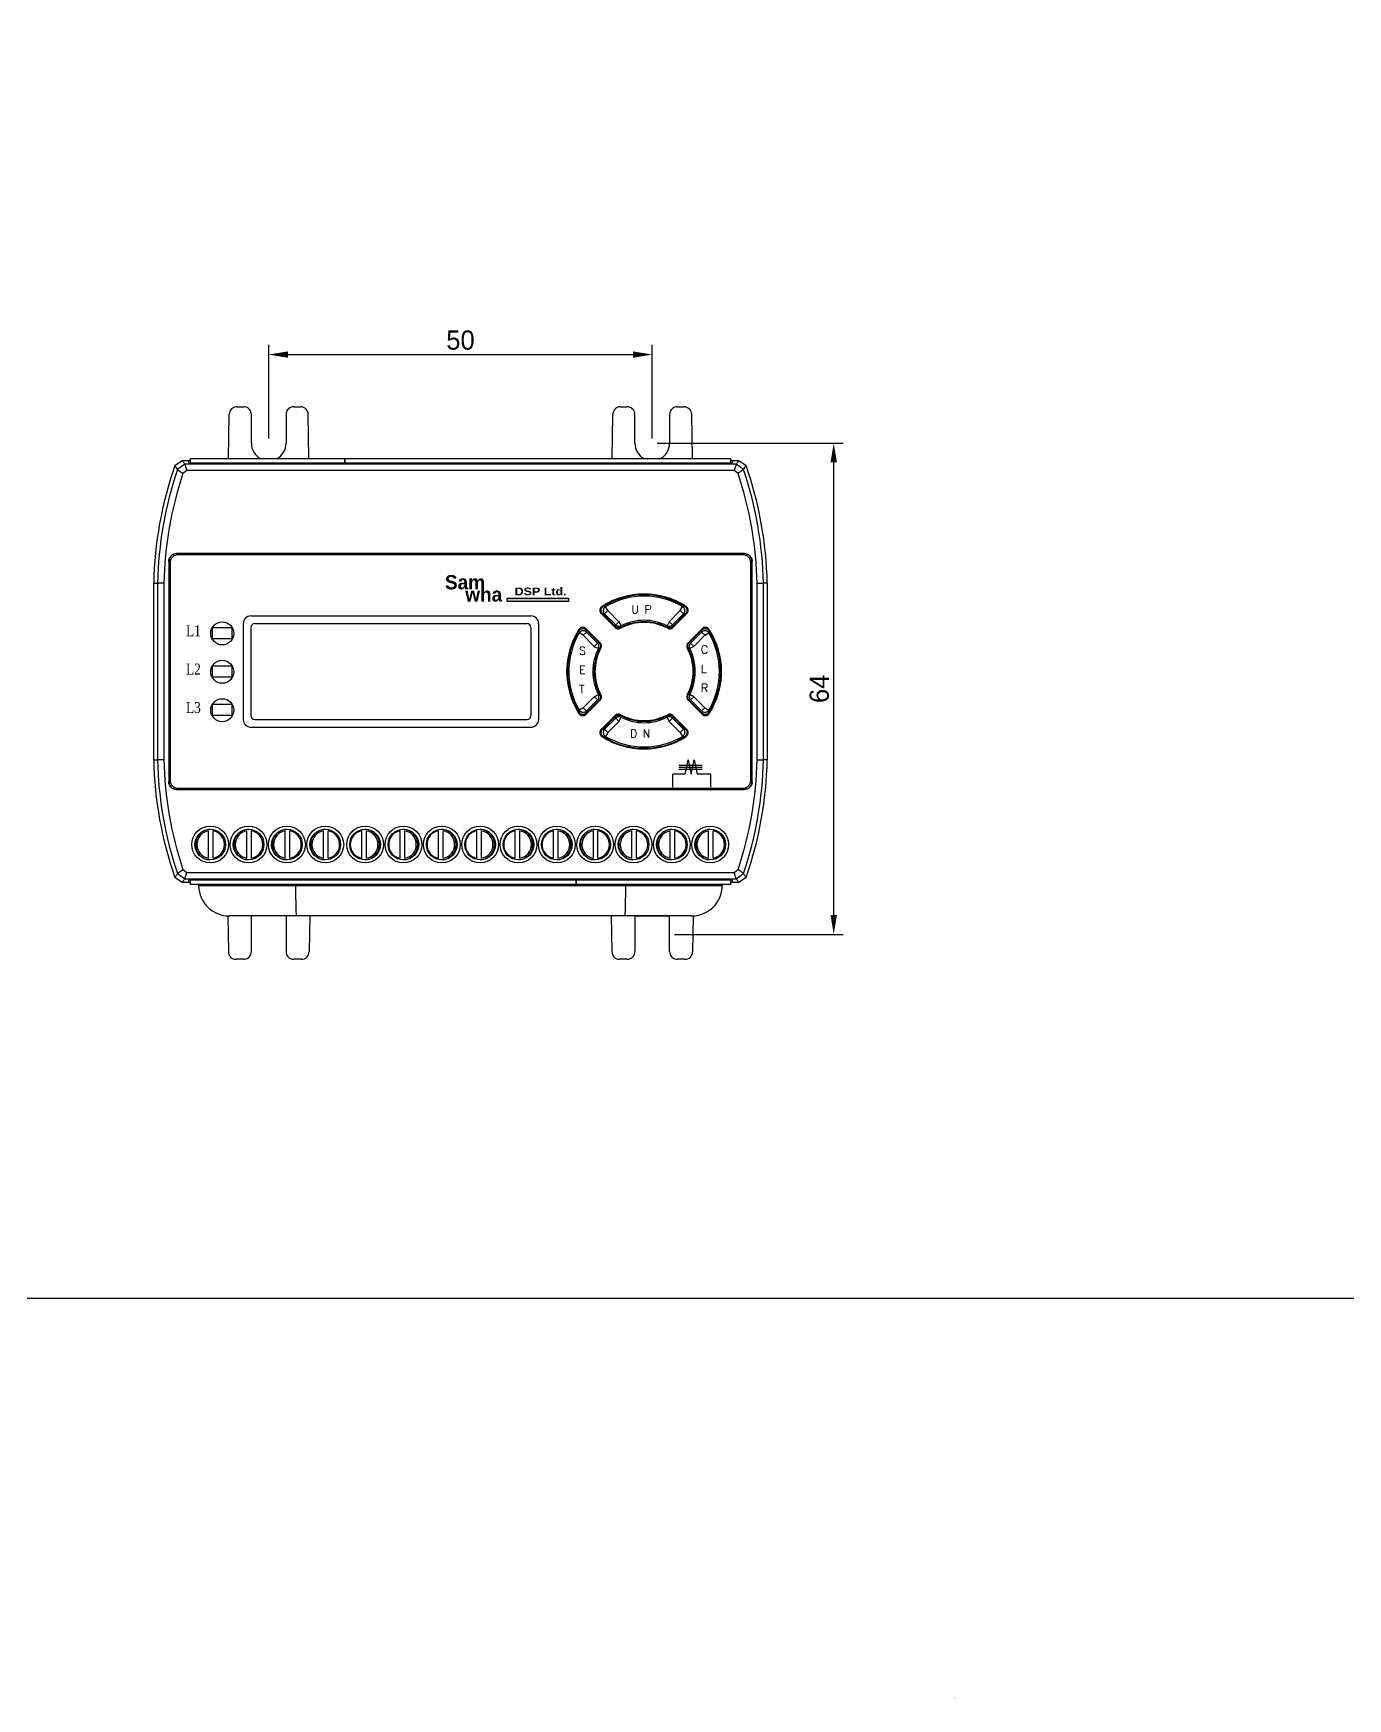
# Model space of a CAD drawing. Header units: millimetres. Extents: x 77 to 917, y 105 to 1108.
# Drawn here: x 326 to 497.3, y 376.1 to 593.1 of the extents above; entities that cross this region are included whole.
import ezdxf
from ezdxf.enums import TextEntityAlignment as Align

# ---------------------------------------------------------------- set-up
doc = ezdxf.new("R2010")
doc.units = ezdxf.units.MM
for name, color, linetype in [('02___PRT_ALL_AXES', 7, 'Continuous'), ('03___PRT_ALL_CURVES', 7, 'Continuous'), ('40', 4, 'Continuous'), ('70', 7, 'Continuous'), ('도면층1', 7, 'Continuous')]:
    doc.layers.add(name, color=color, linetype=linetype)
doc.styles.add('SS', font='batang.ttc', dxfattribs={"width": 0.8})
doc.styles.get("Standard").update_dxf_attribs({"font": 'BareunDotumPro1.ttf'})
doc.styles.add('STYLE2', font='romant.shx')
doc.dimstyles.new('ISO-25', dxfattribs={"dimtxt": 2.5, "dimasz": 2.5, "dimexe": 1.25, "dimexo": 0.625, "dimtad": 1, "dimtxsty": 'Standard', "dimcen": 2.5, "dimadec": 0, "dimazin": 0, "dimtfac": 1, "dimtmove": 0, "dimatfit": 3, "dimfxl": 0, "dimarcsym": 0})

# ---------------------------------------------------------------- blocks, each defined once
blk = doc.blocks.new('*D18')
at = {"color": 0, "lineweight": -2}
for p, q in [((356.66, 540.27), (356.66, 552.45)), ((406.66, 540.27), (406.66, 552.45)), ((359.16, 551.2), (404.16, 551.2))]:
    blk.add_line(p, q, dxfattribs=at)
at = {"color": 0}
for points in [[(359.16, 551.61), (359.16, 550.78), (356.66, 551.2)], [(404.16, 550.78), (404.16, 551.61), (406.66, 551.2)]]:
    blk.add_solid(points, dxfattribs=at)
at = {"layer": 'Defpoints', "color": 0}
for p in [(406.66, 551.2), (356.66, 539.65), (406.66, 539.65)]:
    blk.add_point(p, dxfattribs=at)
at = {"color": 0, "insert": (381.66, 553.07), "char_height": 2.5, "attachment_point": 5}
blk.add_mtext('50', dxfattribs=at)
blk = doc.blocks.new('*D19')
at = {"color": 0, "lineweight": -2}
for p, q in [((407.28, 539.65), (431.57, 539.65)), ((430.32, 478.15), (430.32, 537.15)), ((409.55, 475.65), (431.57, 475.65))]:
    blk.add_line(p, q, dxfattribs=at)
at = {"color": 0}
for points in [[(430.74, 537.15), (429.9, 537.15), (430.32, 539.65)], [(429.9, 478.15), (430.74, 478.15), (430.32, 475.65)]]:
    blk.add_solid(points, dxfattribs=at)
at = {"layer": 'Defpoints', "color": 0}
for p in [(406.66, 539.65), (430.32, 539.65), (408.93, 475.65)]:
    blk.add_point(p, dxfattribs=at)
at = {"color": 0, "insert": (428.45, 507.65), "char_height": 2.5, "attachment_point": 5, "rotation": 90}
blk.add_mtext('64', dxfattribs=at)

msp = doc.modelspace()

# ---------------------------------------------------------------- hatches: boundary and pattern name
msp.add_hatch(color=5).paths.add_polyline_path([(387.732, 519.007), (387.732, 519.464), (395.762, 519.464), (395.762, 519.007)])

# ---------------------------------------------------------------- linework, layer by layer
at = {"color": 7, "linetype": 'Continuous'}
for p, q in [((351.413, 537.647), (351.513, 543.415)), ((352.513, 544.397), (353.391, 544.397)), ((354.391, 539.647), (354.391, 543.397)), ((358.926, 543.397), (358.926, 539.647)), ((359.926, 544.397), (360.803, 544.397)), ((361.904, 537.647), (361.803, 543.415)), ((401.413, 537.647), (401.513, 543.415)), ((402.513, 544.397), (403.391, 544.397)), ((404.391, 539.647), (404.391, 543.397)), ((408.926, 543.397), (408.926, 539.647)), ((409.926, 544.397), (410.803, 544.397)), ((411.904, 537.647), (411.803, 543.415)), ((344.419, 536.726), (345.363, 537.397)), ((345.717, 536.901), (344.771, 536.223)), ((345.363, 537.397), (346.468, 537.397)), ((345.983, 536.074), (345.47, 535.706)), ((417.599, 536.902), (345.717, 536.902)), ((417.333, 536.074), (345.983, 536.074)), ((346.109, 537.397), (346.279, 537.059)), ((417.038, 537.059), (346.279, 537.059)), ((346.468, 537.647), (366.593, 537.647)), ((346.468, 537.059), (346.468, 537.647)), ((366.593, 537.647), (366.593, 537.059)), ((366.596, 537.647), (416.846, 537.647)), ((366.596, 537.059), (366.596, 537.647)), ((416.846, 537.647), (416.846, 537.059)), ((416.846, 537.397), (417.953, 537.397)), ((417.207, 537.397), (417.038, 537.059)), ((417.846, 535.706), (417.333, 536.074)), ((418.545, 536.223), (417.599, 536.901)), ((417.953, 537.397), (418.897, 536.726)), ((418.683, 525.272), (344.634, 525.272)), ((344.634, 525.272), (344.658, 525.247)), ((418.658, 525.247), (344.658, 525.247)), ((418.683, 525.272), (418.658, 525.247)), ((343.634, 524.272), (343.634, 495.523)), ((343.634, 524.272), (343.658, 524.248)), ((343.658, 524.248), (343.658, 495.547)), ((343.808, 524.097), (343.808, 495.697)), ((418.508, 525.097), (344.808, 525.097)), ((419.508, 495.697), (419.508, 524.097)), ((419.683, 524.272), (419.658, 524.248)), ((419.658, 495.547), (419.658, 524.248)), ((419.683, 495.523), (419.683, 524.272)), ((341.658, 498.397), (341.658, 521.397)), ((341.658, 521.397), (342.154, 521.392)), ((342.154, 521.392), (342.154, 498.403)), ((342.982, 521.392), (342.154, 521.392)), ((342.982, 521.377), (342.982, 498.418)), ((420.334, 521.392), (421.162, 521.392)), ((420.334, 498.418), (420.334, 521.377)), ((421.658, 521.397), (421.162, 521.392)), ((421.162, 498.403), (421.162, 521.392)), ((421.658, 521.397), (421.658, 498.397)), ((400.016, 517.454), (401.84, 515.631)), ((400.175, 517.437), (401.858, 515.754)), ((400.877, 517.828), (400.453, 517.404)), ((400.453, 517.404), (401.891, 515.966)), ((400.877, 517.828), (400.57, 518.344)), ((400.877, 517.828), (402.315, 516.39)), ((408.871, 516.39), (410.309, 517.828)), ((409.295, 515.966), (410.733, 517.404)), ((409.328, 515.754), (411.011, 517.437)), ((409.347, 515.631), (411.17, 517.454)), ((410.309, 517.828), (410.616, 518.344)), ((410.309, 517.828), (410.733, 517.404)), ((397.662, 514.614), (397.147, 514.92)), ((397.662, 514.614), (398.087, 515.038)), ((399.101, 513.175), (397.662, 514.614)), ((399.86, 513.651), (398.036, 515.474)), ((399.737, 513.632), (398.053, 515.316)), ((399.525, 513.599), (398.087, 515.038)), ((402.315, 516.39), (401.891, 515.966)), ((402.315, 516.39), (402.586, 515.854)), ((408.871, 516.39), (408.601, 515.854)), ((408.871, 516.39), (409.295, 515.966)), ((413.15, 515.474), (411.327, 513.651)), ((413.133, 515.316), (411.45, 513.632)), ((413.1, 515.038), (411.662, 513.599)), ((413.524, 514.614), (412.086, 513.175)), ((413.524, 514.614), (413.1, 515.038)), ((413.524, 514.614), (414.039, 514.92)), ((399.101, 513.175), (399.525, 513.599)), ((399.101, 513.175), (399.636, 512.905)), ((412.086, 513.175), (411.55, 512.905)), ((412.086, 513.175), (411.662, 513.599)), ((397.662, 505.181), (399.101, 506.62)), ((398.036, 504.32), (399.86, 506.144)), ((398.053, 504.479), (399.737, 506.162)), ((398.087, 504.757), (399.525, 506.195)), ((399.101, 506.62), (399.636, 506.89)), ((399.101, 506.62), (399.525, 506.195)), ((411.327, 506.144), (413.15, 504.32)), ((411.45, 506.162), (413.133, 504.479)), ((412.086, 506.62), (411.55, 506.89)), ((412.086, 506.62), (411.662, 506.195)), ((411.662, 506.195), (413.1, 504.757)), ((412.086, 506.62), (413.524, 505.181)), ((397.662, 505.181), (397.147, 504.875)), ((397.662, 505.181), (398.087, 504.757)), ((401.84, 504.164), (400.016, 502.341)), ((401.858, 504.041), (400.175, 502.358)), ((401.891, 503.829), (400.453, 502.391)), ((402.315, 503.405), (401.891, 503.829)), ((402.315, 503.405), (402.586, 503.94)), ((408.871, 503.405), (408.601, 503.94)), ((408.871, 503.405), (409.295, 503.829)), ((410.733, 502.391), (409.295, 503.829)), ((411.011, 502.358), (409.328, 504.041)), ((411.17, 502.341), (409.347, 504.164)), ((413.524, 505.181), (413.1, 504.757)), ((413.524, 505.181), (414.039, 504.875)), ((400.877, 501.967), (400.453, 502.391)), ((400.877, 501.967), (400.57, 501.451)), ((402.315, 503.405), (400.877, 501.967)), ((410.309, 501.967), (408.871, 503.405)), ((410.309, 501.967), (410.733, 502.391)), ((410.309, 501.967), (410.616, 501.451)), ((341.658, 498.397), (342.154, 498.403)), ((342.982, 498.403), (342.154, 498.403)), ((420.334, 498.403), (421.162, 498.403)), ((421.658, 498.397), (421.162, 498.403)), ((343.634, 495.523), (343.658, 495.547)), ((409.351, 494.814), (409.351, 496.512)), ((414.286, 494.814), (414.286, 496.512)), ((419.683, 495.523), (419.658, 495.547)), ((344.634, 494.523), (344.658, 494.547)), ((344.634, 494.523), (418.683, 494.523)), ((344.658, 494.547), (418.658, 494.547)), ((344.808, 494.697), (418.508, 494.697)), ((418.683, 494.523), (418.658, 494.547)), ((348.796, 485.573), (348.796, 489.122)), ((349.396, 485.573), (349.396, 489.122)), ((353.796, 485.573), (353.796, 489.122)), ((354.396, 485.573), (354.396, 489.122)), ((358.796, 485.573), (358.796, 489.122)), ((359.396, 485.573), (359.396, 489.122)), ((363.796, 485.573), (363.796, 489.122)), ((364.396, 485.573), (364.396, 489.122)), ((368.796, 485.573), (368.796, 489.122)), ((369.396, 485.573), (369.396, 489.122)), ((373.796, 485.573), (373.796, 489.122)), ((374.396, 485.573), (374.396, 489.122)), ((378.796, 485.573), (378.796, 489.122)), ((379.396, 485.573), (379.396, 489.122)), ((383.796, 485.573), (383.796, 489.122)), ((384.396, 485.573), (384.396, 489.122)), ((388.796, 485.573), (388.796, 489.122)), ((389.396, 485.573), (389.396, 489.122)), ((393.796, 485.573), (393.796, 489.122)), ((394.396, 485.573), (394.396, 489.122)), ((398.986, 485.573), (398.986, 489.122)), ((399.586, 485.573), (399.586, 489.122)), ((403.986, 485.573), (403.986, 489.122)), ((404.586, 485.573), (404.586, 489.122)), ((408.986, 485.573), (408.986, 489.122)), ((409.586, 485.573), (409.586, 489.122)), ((413.986, 485.573), (413.986, 489.122)), ((414.586, 485.573), (414.586, 489.122)), ((345.47, 484.089), (345.983, 483.721)), ((417.333, 483.721), (417.846, 484.089)), ((345.363, 482.397), (344.419, 483.069)), ((344.771, 483.572), (345.717, 482.894)), ((346.471, 482.397), (345.363, 482.397)), ((345.717, 482.893), (417.599, 482.893)), ((345.983, 483.721), (417.333, 483.721)), ((346.109, 482.397), (346.279, 482.736)), ((346.279, 482.736), (417.038, 482.736)), ((346.471, 482.147), (346.471, 482.736)), ((396.721, 482.147), (346.471, 482.147)), ((347.518, 482.147), (347.521, 481.978)), ((415.795, 481.978), (347.521, 481.978)), ((360.156, 481.978), (360.156, 482.147)), ((396.721, 482.736), (396.721, 482.147)), ((396.723, 482.147), (396.723, 482.736)), ((416.848, 482.147), (396.723, 482.147)), ((403.16, 481.978), (403.16, 482.147)), ((415.798, 482.147), (415.795, 481.978)), ((416.848, 482.736), (416.848, 482.147)), ((417.953, 482.397), (416.848, 482.397)), ((417.207, 482.397), (417.038, 482.736)), ((417.599, 482.894), (418.545, 483.572)), ((418.897, 483.069), (417.953, 482.397)), ((351.309, 478.071), (351.391, 473.38)), ((411.796, 478.047), (351.52, 478.047)), ((354.391, 473.397), (354.391, 478.047)), ((358.926, 478.047), (358.926, 473.397)), ((362.007, 478.047), (361.925, 473.38)), ((401.31, 478.047), (401.391, 473.38)), ((404.391, 478.047), (404.391, 473.397)), ((408.926, 473.397), (408.926, 478.047)), ((412.007, 478.071), (411.925, 473.38)), ((353.391, 472.397), (352.391, 472.397)), ((360.925, 472.397), (359.926, 472.397)), ((403.391, 472.397), (402.391, 472.397)), ((410.925, 472.397), (409.926, 472.397))]:
    msp.add_line(p, q, dxfattribs=at)
at = {"color": 5}
for p, q in [((387.732, 519.464), (395.762, 519.464)), ((387.732, 519.007), (387.732, 519.464)), ((395.762, 519.007), (387.732, 519.007)), ((395.762, 519.464), (395.762, 519.007))]:
    msp.add_line(p, q, dxfattribs=at)
for p, q in [((410.133, 497.705), (413.167, 497.705)), ((410.133, 497.446), (413.167, 497.446)), ((410.133, 497.188), (413.167, 497.188)), ((410.949, 496.512), (411.339, 498.381)), ((411.339, 498.381), (411.729, 496.512)), ((411.729, 496.512), (412.119, 498.381)), ((412.119, 498.381), (412.509, 496.512)), ((410.949, 496.512), (409.351, 496.512)), ((414.286, 496.512), (412.509, 496.512)), ((404.391, 478.047), (408.926, 478.047))]:
    msp.add_line(p, q)
msp.add_lwpolyline([(77.374, 1009.23), (917.29, 1009.23), (917.29, 428.192), (77.374, 428.192)], close=True)
at = {"color": 7, "linetype": 'Continuous'}
for centre, radius in [((349.031, 487.347), 2.4), ((349.031, 487.347), 2), ((354.031, 487.347), 2.4), ((354.031, 487.347), 2), ((359.031, 487.347), 2.4), ((359.031, 487.347), 2), ((364.031, 487.347), 2.4), ((364.031, 487.347), 2), ((369.221, 487.347), 2.4), ((369.221, 487.347), 2), ((374.221, 487.347), 2.4), ((374.221, 487.347), 2), ((379.221, 487.347), 2.4), ((379.221, 487.347), 2), ((384.221, 487.347), 2.4), ((384.221, 487.347), 2), ((389.221, 487.347), 2.4), ((389.221, 487.347), 2), ((394.221, 487.347), 2.4), ((394.221, 487.347), 2), ((399.221, 487.347), 2.4), ((399.221, 487.347), 2), ((404.221, 487.347), 2.4), ((404.221, 487.347), 2), ((409.221, 487.347), 2.4), ((409.221, 487.347), 2), ((414.221, 487.347), 2.4), ((414.221, 487.347), 2)]:
    msp.add_circle(centre, radius, dxfattribs=at)
for centre, radius, start, end in [((352.513, 543.397), 1, 90, 179), ((360.803, 543.397), 1, 1, 90), ((402.513, 543.397), 1, 90, 179), ((410.803, 543.397), 1, 1, 90), ((356.658, 539.647), 2.267, 180, 242.3898), ((356.658, 539.647), 2.267, 297.6102, 0), ((406.658, 539.647), 2.267, 180, 242.3898), ((406.658, 539.647), 2.267, 297.6102, 0), ((391.646, 520.306), 50, 160.82791, 178.74912), ((391.646, 520.306), 49.504, 161.24388, 178.74287), ((371.67, 520.306), 49.504, 1.25713, 18.75612), ((371.67, 520.306), 50, 1.25088, 19.17209), ((391.646, 520.306), 48.677, 161.5561, 178.73961), ((371.67, 520.306), 48.677, 1.26039, 18.4439), ((344.808, 524.097), 1, 90, 180), ((418.508, 524.097), 1, 0, 90), ((405.593, 509.897), 10.1, 57.1532, 122.8468), ((405.593, 509.897), 10, 57.90749, 122.09251), ((405.593, 509.897), 9.827, 59.26143, 120.73857), ((400.44, 517.879), 0.6, 122.8468, 225), ((405.593, 509.897), 6.673, 63.2117, 116.7883), ((410.746, 517.879), 0.6, 315, 57.1532), ((405.593, 509.897), 10.1, 147.1532, 212.8468), ((405.593, 509.897), 10, 147.90749, 212.09251), ((405.593, 509.897), 9.827, 149.26143, 210.73857), ((397.612, 515.05), 0.6, 45, 147.1532), ((402.264, 516.055), 0.6, 225, 298.39845), ((405.593, 509.897), 6.4, 61.60155, 118.39845), ((405.593, 509.897), 6.5, 62.20277, 117.79723), ((408.922, 516.055), 0.6, 241.60155, 315), ((413.574, 515.05), 0.6, 32.8468, 135), ((405.593, 509.897), 9.827, 329.26143, 30.73857), ((405.593, 509.897), 10, 327.90749, 32.09251), ((405.593, 509.897), 10.1, 327.1532, 32.8468), ((405.593, 509.897), 6.673, 153.2117, 206.7883), ((405.593, 509.897), 6.5, 152.20277, 207.79723), ((405.593, 509.897), 6.4, 151.60155, 208.39845), ((399.436, 513.227), 0.6, 331.60155, 45), ((411.751, 513.227), 0.6, 135, 208.39845), ((405.593, 509.897), 6.4, 331.60155, 28.39845), ((405.593, 509.897), 6.5, 332.20277, 27.79723), ((405.593, 509.897), 6.673, 333.2117, 26.7883), ((399.436, 506.568), 0.6, 315, 28.39845), ((411.751, 506.568), 0.6, 151.60155, 225), ((397.612, 504.745), 0.6, 212.8468, 315), ((402.264, 503.74), 0.6, 61.60155, 135), ((405.593, 509.897), 6.4, 241.60155, 298.39845), ((405.593, 509.897), 6.5, 242.20277, 297.79723), ((405.593, 509.897), 6.673, 243.2117, 296.7883), ((408.922, 503.74), 0.6, 45, 118.39845), ((413.574, 504.745), 0.6, 225, 327.1532), ((400.44, 501.916), 0.6, 135, 237.1532), ((405.593, 509.897), 10.1, 237.1532, 302.8468), ((405.593, 509.897), 10, 237.90749, 302.09251), ((405.593, 509.897), 9.827, 239.26143, 300.73857), ((410.746, 501.916), 0.6, 302.8468, 45), ((391.646, 499.489), 50, 181.25088, 199.17209), ((391.646, 499.489), 49.504, 181.25713, 198.75612), ((391.646, 499.489), 48.677, 181.26039, 198.4439), ((371.67, 499.489), 48.677, 341.5561, 358.73961), ((371.67, 499.489), 49.504, 341.24388, 358.74287), ((371.67, 499.489), 50, 340.82791, 358.74912), ((344.808, 495.697), 1, 180, 270), ((418.508, 495.697), 1, 270, 0), ((349.096, 487.347), 1.8, 99.59407, 260.40593), ((349.096, 487.347), 1.8, 279.59407, 80.40593), ((354.096, 487.347), 1.8, 99.59407, 260.40593), ((354.096, 487.347), 1.8, 279.59407, 80.40593), ((359.096, 487.347), 1.8, 99.59407, 260.40593), ((359.096, 487.347), 1.8, 279.59407, 80.40593), ((364.096, 487.347), 1.8, 99.59407, 260.40593), ((364.096, 487.347), 1.8, 279.59407, 80.40593), ((369.096, 487.347), 1.8, 99.59407, 260.40593), ((369.096, 487.347), 1.8, 279.59407, 80.40593), ((374.096, 487.347), 1.8, 99.59407, 260.40593), ((374.096, 487.347), 1.8, 279.59407, 80.40593), ((379.096, 487.347), 1.8, 99.59407, 260.40593), ((379.096, 487.347), 1.8, 279.59407, 80.40593), ((384.096, 487.347), 1.8, 99.59407, 260.40593), ((384.096, 487.347), 1.8, 279.59407, 80.40593), ((389.096, 487.347), 1.8, 99.59407, 260.40593), ((389.096, 487.347), 1.8, 279.59407, 80.40593), ((394.096, 487.347), 1.8, 99.59407, 260.40593), ((394.096, 487.347), 1.8, 279.59407, 80.40593), ((399.286, 487.347), 1.8, 99.59407, 260.40593), ((399.286, 487.347), 1.8, 279.59407, 80.40593), ((404.286, 487.347), 1.8, 99.59407, 260.40593), ((404.286, 487.347), 1.8, 279.59407, 80.40593), ((409.286, 487.347), 1.8, 99.59407, 260.40593), ((409.286, 487.347), 1.8, 279.59407, 80.40593), ((414.286, 487.347), 1.8, 99.59407, 260.40593), ((414.286, 487.347), 1.8, 279.59407, 80.40593), ((351.52, 482.047), 4, 181, 270), ((411.796, 482.047), 4, 270, 359), ((352.391, 473.397), 1, 181, 270), ((360.925, 473.397), 1, 270, 359), ((402.391, 473.397), 1, 181, 270), ((410.925, 473.397), 1, 270, 359)]:
    msp.add_arc(centre, radius, start, end, dxfattribs=at)
for points, knots in [([(354.391, 543.397), (354.391, 543.502), (354.358, 543.712), (354.213, 543.995), (353.988, 544.22), (353.705, 544.364), (353.495, 544.397), (353.391, 544.397)], [0, 0, 0, 0, 0.3128443, 0.6257071, 0.9385998, 1.2515225, 1.5644638, 1.5644638, 1.5644638, 1.5644638]), ([(359.926, 544.397), (359.821, 544.397), (359.611, 544.364), (359.328, 544.22), (359.103, 543.995), (358.959, 543.712), (358.926, 543.502), (358.926, 543.397)], [0, 0, 0, 0, 0.3129412, 0.6258639, 0.9387567, 1.2516195, 1.5644638, 1.5644638, 1.5644638, 1.5644638]), ([(404.391, 543.397), (404.391, 543.502), (404.358, 543.712), (404.213, 543.995), (403.988, 544.22), (403.705, 544.364), (403.495, 544.397), (403.391, 544.397)], [0, 0, 0, 0, 0.3128443, 0.6257071, 0.9385998, 1.2515225, 1.5644638, 1.5644638, 1.5644638, 1.5644638]), ([(409.926, 544.397), (409.821, 544.397), (409.611, 544.364), (409.328, 544.22), (409.103, 543.995), (408.959, 543.712), (408.926, 543.502), (408.926, 543.397)], [0, 0, 0, 0, 0.3129412, 0.6258639, 0.9387567, 1.2516195, 1.5644638, 1.5644638, 1.5644638, 1.5644638]), ([(344.771, 536.223), (344.736, 536.273), (344.66, 536.382), (344.543, 536.55), (344.46, 536.668), (344.419, 536.726)], [0, 0, 0, 0, 0.18024777, 0.40064801, 0.61349574, 0.61349574, 0.61349574, 0.61349574]), ([(344.771, 536.224), (344.846, 536.166), (345.007, 536.064), (345.234, 535.882), (345.391, 535.766), (345.47, 535.706)], [0, 0, 0, 0, 0.28246747, 0.5729897, 0.87011684, 0.87011684, 0.87011684, 0.87011684]), ([(345.717, 536.902), (345.683, 536.95), (345.605, 537.058), (345.487, 537.223), (345.404, 537.34), (345.363, 537.397)], [0, 0, 0, 0, 0.17899192, 0.39786681, 0.60925193, 0.60925193, 0.60925193, 0.60925193]), ([(345.717, 536.902), (345.747, 536.812), (345.793, 536.626), (345.891, 536.353), (345.952, 536.167), (345.983, 536.074)], [0, 0, 0, 0, 0.28287008, 0.57326512, 0.86975369, 0.86975369, 0.86975369, 0.86975369]), ([(417.599, 536.902), (417.569, 536.812), (417.524, 536.626), (417.425, 536.353), (417.364, 536.167), (417.333, 536.074)], [0, 0, 0, 0, 0.28287466, 0.57326965, 0.86975368, 0.86975368, 0.86975368, 0.86975368]), ([(417.599, 536.902), (417.634, 536.95), (417.711, 537.057), (417.829, 537.223), (417.912, 537.34), (417.953, 537.397)], [0, 0, 0, 0, 0.17820854, 0.39708416, 0.60925193, 0.60925193, 0.60925193, 0.60925193]), ([(418.545, 536.224), (418.471, 536.166), (418.309, 536.064), (418.082, 535.882), (417.925, 535.766), (417.846, 535.706)], [0, 0, 0, 0, 0.28246279, 0.57298506, 0.87011686, 0.87011686, 0.87011686, 0.87011686]), ([(418.545, 536.223), (418.58, 536.272), (418.656, 536.382), (418.773, 536.549), (418.856, 536.668), (418.897, 536.726)], [0, 0, 0, 0, 0.17945891, 0.39985993, 0.61349574, 0.61349574, 0.61349574, 0.61349574]), ([(343.634, 524.272), (343.634, 524.376), (343.667, 524.586), (343.811, 524.869), (344.036, 525.094), (344.319, 525.239), (344.529, 525.272), (344.634, 525.272)], [0, 0, 0, 0, 0.31286, 0.6256693, 0.9384589, 1.2512679, 1.5641278, 1.5641278, 1.5641278, 1.5641278]), ([(344.658, 525.247), (344.554, 525.247), (344.344, 525.214), (344.061, 525.07), (343.836, 524.845), (343.691, 524.562), (343.658, 524.352), (343.658, 524.248)], [0, 0, 0, 0, 0.3128599, 0.6256689, 0.9384586, 1.2512678, 1.5641278, 1.5641278, 1.5641278, 1.5641278]), ([(419.658, 524.248), (419.658, 524.352), (419.625, 524.562), (419.481, 524.845), (419.256, 525.07), (418.973, 525.214), (418.763, 525.247), (418.658, 525.247)], [0, 0, 0, 0, 0.3128599, 0.6256689, 0.9384586, 1.2512678, 1.5641278, 1.5641278, 1.5641278, 1.5641278]), ([(418.683, 525.272), (418.787, 525.272), (418.997, 525.239), (419.28, 525.094), (419.505, 524.869), (419.649, 524.586), (419.683, 524.376), (419.683, 524.272)], [0, 0, 0, 0, 0.31286, 0.6256693, 0.9384589, 1.2512679, 1.5641278, 1.5641278, 1.5641278, 1.5641278]), ([(400.069, 517.579), (400.041, 517.633), (400, 517.748), (399.994, 517.93), (400.041, 518.105), (400.106, 518.208), (400.146, 518.254)], [0, 0, 0, 0, 0.18163322, 0.35979349, 0.53752689, 0.71885142, 0.71885142, 0.71885142, 0.71885142]), ([(400.453, 517.404), (400.422, 517.408), (400.36, 517.415), (400.267, 517.427), (400.205, 517.434), (400.175, 517.437)], [0, 0, 0, 0, 0.09410115, 0.18745529, 0.28007926, 0.28007926, 0.28007926, 0.28007926]), ([(400.57, 518.344), (400.526, 518.317), (400.443, 518.252), (400.349, 518.126), (400.29, 517.981), (400.271, 517.825), (400.292, 517.669), (400.352, 517.524), (400.416, 517.441), (400.453, 517.404)], [0, 0, 0, 0, 0.1554188, 0.3108221, 0.4662646, 0.6217122, 0.777156, 0.9325527, 1.0879994, 1.0879994, 1.0879994, 1.0879994]), ([(400.57, 518.344), (400.538, 518.347), (400.473, 518.353), (400.377, 518.361), (400.312, 518.367), (400.28, 518.369)], [0, 0, 0, 0, 0.09793403, 0.19504373, 0.29134837, 0.29134837, 0.29134837, 0.29134837]), ([(410.616, 518.344), (410.648, 518.347), (410.713, 518.353), (410.81, 518.361), (410.874, 518.367), (410.906, 518.369)], [0, 0, 0, 0, 0.09793403, 0.19504373, 0.29134837, 0.29134837, 0.29134837, 0.29134837]), ([(410.733, 517.404), (410.77, 517.441), (410.834, 517.524), (410.894, 517.669), (410.915, 517.825), (410.896, 517.981), (410.837, 518.126), (410.743, 518.252), (410.66, 518.317), (410.616, 518.344)], [0, 0, 0, 0, 0.1554199, 0.3108228, 0.4662654, 0.6217129, 0.7771566, 0.9325534, 1.0879994, 1.0879994, 1.0879994, 1.0879994]), ([(410.733, 517.404), (410.764, 517.408), (410.827, 517.415), (410.919, 517.427), (410.981, 517.434), (411.011, 517.437)], [0, 0, 0, 0, 0.09410115, 0.18745529, 0.28007926, 0.28007926, 0.28007926, 0.28007926]), ([(411.039, 518.256), (411.078, 518.211), (411.143, 518.109), (411.192, 517.935), (411.187, 517.752), (411.146, 517.635), (411.118, 517.581)], [0, 0, 0, 0, 0.17824467, 0.3558606, 0.53595592, 0.71955243, 0.71955243, 0.71955243, 0.71955243]), ([(397.147, 514.92), (397.144, 514.953), (397.138, 515.017), (397.129, 515.114), (397.124, 515.178), (397.121, 515.21)], [0, 0, 0, 0, 0.09793403, 0.19504373, 0.29134837, 0.29134837, 0.29134837, 0.29134837]), ([(398.087, 515.038), (398.05, 515.074), (397.967, 515.138), (397.822, 515.199), (397.666, 515.22), (397.51, 515.2), (397.364, 515.141), (397.238, 515.047), (397.173, 514.965), (397.147, 514.92)], [0, 0, 0, 0, 0.1554199, 0.3108228, 0.4662654, 0.6217129, 0.7771566, 0.9325534, 1.0879994, 1.0879994, 1.0879994, 1.0879994]), ([(397.235, 515.343), (397.28, 515.383), (397.381, 515.448), (397.556, 515.496), (397.739, 515.491), (397.856, 515.451), (397.91, 515.422)], [0, 0, 0, 0, 0.17824467, 0.3558606, 0.53595592, 0.71955243, 0.71955243, 0.71955243, 0.71955243]), ([(398.087, 515.038), (398.083, 515.069), (398.075, 515.131), (398.064, 515.223), (398.057, 515.285), (398.053, 515.316)], [0, 0, 0, 0, 0.09410115, 0.18745529, 0.28007926, 0.28007926, 0.28007926, 0.28007926]), ([(401.891, 515.966), (401.887, 515.942), (401.88, 515.895), (401.869, 515.825), (401.862, 515.778), (401.858, 515.754)], [0, 0, 0, 0, 0.07104497, 0.14255308, 0.21452977, 0.21452977, 0.21452977, 0.21452977]), ([(401.891, 515.966), (401.926, 515.93), (402.006, 515.868), (402.145, 515.808), (402.295, 515.784), (402.446, 515.798), (402.541, 515.832), (402.586, 515.854)], [0, 0, 0, 0, 0.14989811, 0.2997689, 0.44966151, 0.59952442, 0.74945897, 0.74945897, 0.74945897, 0.74945897]), ([(402.419, 515.594), (402.369, 515.582), (402.266, 515.572), (402.114, 515.595), (402.02, 515.636), (401.977, 515.662)], [0, 0, 0, 0, 0.1536186, 0.30569037, 0.45697795, 0.45697795, 0.45697795, 0.45697795]), ([(402.586, 515.854), (402.583, 515.832), (402.577, 515.786), (402.57, 515.717), (402.564, 515.671), (402.562, 515.647)], [0, 0, 0, 0, 0.06907161, 0.13856176, 0.20847441, 0.20847441, 0.20847441, 0.20847441]), ([(408.601, 515.854), (408.645, 515.832), (408.741, 515.798), (408.891, 515.784), (409.041, 515.808), (409.18, 515.868), (409.26, 515.93), (409.295, 515.966)], [0, 0, 0, 0, 0.14990759, 0.2997754, 0.44966784, 0.59953127, 0.74945897, 0.74945897, 0.74945897, 0.74945897]), ([(408.601, 515.854), (408.603, 515.832), (408.609, 515.786), (408.617, 515.717), (408.622, 515.671), (408.624, 515.647)], [0, 0, 0, 0, 0.06907161, 0.13856176, 0.20847441, 0.20847441, 0.20847441, 0.20847441]), ([(409.208, 515.661), (409.165, 515.635), (409.07, 515.595), (408.918, 515.572), (408.816, 515.582), (408.766, 515.594)], [0, 0, 0, 0, 0.1525326, 0.30429745, 0.45704254, 0.45704254, 0.45704254, 0.45704254]), ([(409.295, 515.966), (409.299, 515.942), (409.306, 515.895), (409.317, 515.825), (409.325, 515.778), (409.328, 515.754)], [0, 0, 0, 0, 0.07104497, 0.14255308, 0.21452977, 0.21452977, 0.21452977, 0.21452977]), ([(413.1, 515.038), (413.104, 515.069), (413.111, 515.131), (413.122, 515.223), (413.129, 515.285), (413.133, 515.316)], [0, 0, 0, 0, 0.09410115, 0.18745529, 0.28007926, 0.28007926, 0.28007926, 0.28007926]), ([(414.039, 514.92), (414.013, 514.965), (413.948, 515.047), (413.822, 515.141), (413.676, 515.2), (413.52, 515.22), (413.365, 515.199), (413.22, 515.138), (413.136, 515.074), (413.1, 515.038)], [0, 0, 0, 0, 0.1554188, 0.3108221, 0.4662646, 0.6217122, 0.777156, 0.9325527, 1.0879994, 1.0879994, 1.0879994, 1.0879994]), ([(413.275, 515.421), (413.329, 515.45), (413.444, 515.49), (413.626, 515.497), (413.801, 515.45), (413.904, 515.385), (413.95, 515.345)], [0, 0, 0, 0, 0.18163322, 0.35979349, 0.53752689, 0.71885142, 0.71885142, 0.71885142, 0.71885142]), ([(414.039, 514.92), (414.042, 514.953), (414.048, 515.017), (414.057, 515.114), (414.062, 515.178), (414.065, 515.21)], [0, 0, 0, 0, 0.09793403, 0.19504373, 0.29134837, 0.29134837, 0.29134837, 0.29134837]), ([(399.525, 513.599), (399.548, 513.603), (399.595, 513.611), (399.666, 513.622), (399.713, 513.629), (399.737, 513.632)], [0, 0, 0, 0, 0.07104497, 0.14255308, 0.21452977, 0.21452977, 0.21452977, 0.21452977]), ([(399.636, 512.905), (399.659, 512.95), (399.693, 513.045), (399.706, 513.196), (399.682, 513.345), (399.622, 513.484), (399.56, 513.564), (399.525, 513.599)], [0, 0, 0, 0, 0.14990759, 0.2997754, 0.44966784, 0.59953127, 0.74945897, 0.74945897, 0.74945897, 0.74945897]), ([(399.636, 512.905), (399.659, 512.908), (399.705, 512.913), (399.774, 512.921), (399.82, 512.926), (399.843, 512.929)], [0, 0, 0, 0, 0.06907161, 0.13856176, 0.20847441, 0.20847441, 0.20847441, 0.20847441]), ([(399.83, 513.513), (399.855, 513.469), (399.896, 513.374), (399.919, 513.222), (399.908, 513.12), (399.896, 513.07)], [0, 0, 0, 0, 0.1525326, 0.30429745, 0.45704254, 0.45704254, 0.45704254, 0.45704254]), ([(411.29, 513.072), (411.278, 513.121), (411.267, 513.224), (411.291, 513.376), (411.332, 513.47), (411.357, 513.514)], [0, 0, 0, 0, 0.1536186, 0.30569037, 0.45697795, 0.45697795, 0.45697795, 0.45697795]), ([(411.55, 512.905), (411.527, 512.908), (411.481, 512.913), (411.412, 512.921), (411.366, 512.926), (411.343, 512.929)], [0, 0, 0, 0, 0.06907161, 0.13856176, 0.20847441, 0.20847441, 0.20847441, 0.20847441]), ([(411.662, 513.599), (411.638, 513.603), (411.591, 513.611), (411.521, 513.622), (411.473, 513.629), (411.45, 513.632)], [0, 0, 0, 0, 0.07104497, 0.14255308, 0.21452977, 0.21452977, 0.21452977, 0.21452977]), ([(411.662, 513.599), (411.626, 513.564), (411.564, 513.484), (411.504, 513.345), (411.48, 513.196), (411.494, 513.045), (411.528, 512.95), (411.55, 512.905)], [0, 0, 0, 0, 0.14989811, 0.2997689, 0.44966151, 0.59952442, 0.74945897, 0.74945897, 0.74945897, 0.74945897]), ([(399.525, 506.195), (399.56, 506.231), (399.622, 506.311), (399.682, 506.45), (399.706, 506.599), (399.693, 506.75), (399.659, 506.845), (399.636, 506.89)], [0, 0, 0, 0, 0.14989811, 0.2997689, 0.44966151, 0.59952442, 0.74945897, 0.74945897, 0.74945897, 0.74945897]), ([(399.525, 506.195), (399.548, 506.192), (399.595, 506.184), (399.666, 506.173), (399.713, 506.166), (399.737, 506.162)], [0, 0, 0, 0, 0.07104497, 0.14255308, 0.21452977, 0.21452977, 0.21452977, 0.21452977]), ([(399.636, 506.89), (399.659, 506.887), (399.705, 506.882), (399.774, 506.874), (399.82, 506.869), (399.843, 506.866)], [0, 0, 0, 0, 0.06907161, 0.13856176, 0.20847441, 0.20847441, 0.20847441, 0.20847441]), ([(399.897, 506.723), (399.908, 506.673), (399.919, 506.571), (399.895, 506.419), (399.855, 506.325), (399.829, 506.281)], [0, 0, 0, 0, 0.1536186, 0.30569037, 0.45697795, 0.45697795, 0.45697795, 0.45697795]), ([(411.357, 506.282), (411.331, 506.326), (411.291, 506.42), (411.267, 506.573), (411.278, 506.675), (411.29, 506.724)], [0, 0, 0, 0, 0.1525326, 0.30429745, 0.45704254, 0.45704254, 0.45704254, 0.45704254]), ([(411.55, 506.89), (411.527, 506.887), (411.481, 506.882), (411.412, 506.874), (411.366, 506.869), (411.343, 506.866)], [0, 0, 0, 0, 0.06907161, 0.13856176, 0.20847441, 0.20847441, 0.20847441, 0.20847441]), ([(411.662, 506.195), (411.638, 506.192), (411.591, 506.184), (411.521, 506.173), (411.473, 506.166), (411.45, 506.162)], [0, 0, 0, 0, 0.07104497, 0.14255308, 0.21452977, 0.21452977, 0.21452977, 0.21452977]), ([(411.55, 506.89), (411.528, 506.845), (411.494, 506.75), (411.48, 506.599), (411.504, 506.45), (411.564, 506.311), (411.626, 506.231), (411.662, 506.195)], [0, 0, 0, 0, 0.14990759, 0.2997754, 0.44966784, 0.59953127, 0.74945897, 0.74945897, 0.74945897, 0.74945897]), ([(397.147, 504.875), (397.144, 504.842), (397.138, 504.778), (397.129, 504.681), (397.124, 504.617), (397.121, 504.585)], [0, 0, 0, 0, 0.09793403, 0.19504373, 0.29134837, 0.29134837, 0.29134837, 0.29134837]), ([(397.147, 504.875), (397.173, 504.83), (397.238, 504.748), (397.364, 504.654), (397.51, 504.595), (397.666, 504.575), (397.822, 504.596), (397.967, 504.657), (398.05, 504.721), (398.087, 504.757)], [0, 0, 0, 0, 0.1554188, 0.3108221, 0.4662646, 0.6217122, 0.777156, 0.9325527, 1.0879994, 1.0879994, 1.0879994, 1.0879994]), ([(397.911, 504.374), (397.858, 504.345), (397.742, 504.305), (397.561, 504.298), (397.385, 504.345), (397.282, 504.41), (397.237, 504.45)], [0, 0, 0, 0, 0.18163322, 0.35979349, 0.53752689, 0.71885142, 0.71885142, 0.71885142, 0.71885142]), ([(398.087, 504.757), (398.083, 504.726), (398.075, 504.664), (398.064, 504.571), (398.057, 504.51), (398.053, 504.479)], [0, 0, 0, 0, 0.09410115, 0.18745529, 0.28007926, 0.28007926, 0.28007926, 0.28007926]), ([(401.891, 503.829), (401.887, 503.852), (401.88, 503.899), (401.869, 503.97), (401.862, 504.017), (401.858, 504.041)], [0, 0, 0, 0, 0.07104497, 0.14255308, 0.21452977, 0.21452977, 0.21452977, 0.21452977]), ([(402.586, 503.94), (402.541, 503.963), (402.446, 503.997), (402.295, 504.011), (402.145, 503.987), (402.006, 503.926), (401.926, 503.864), (401.891, 503.829)], [0, 0, 0, 0, 0.14990759, 0.2997754, 0.44966784, 0.59953127, 0.74945897, 0.74945897, 0.74945897, 0.74945897]), ([(401.978, 504.134), (402.022, 504.16), (402.116, 504.2), (402.268, 504.223), (402.371, 504.212), (402.42, 504.201)], [0, 0, 0, 0, 0.1525326, 0.30429745, 0.45704254, 0.45704254, 0.45704254, 0.45704254]), ([(402.586, 503.94), (402.583, 503.963), (402.577, 504.009), (402.57, 504.078), (402.564, 504.124), (402.562, 504.148)], [0, 0, 0, 0, 0.06907161, 0.13856176, 0.20847441, 0.20847441, 0.20847441, 0.20847441]), ([(408.601, 503.94), (408.603, 503.963), (408.609, 504.009), (408.617, 504.078), (408.622, 504.124), (408.624, 504.148)], [0, 0, 0, 0, 0.06907161, 0.13856176, 0.20847441, 0.20847441, 0.20847441, 0.20847441]), ([(409.295, 503.829), (409.26, 503.864), (409.18, 503.926), (409.041, 503.987), (408.891, 504.011), (408.741, 503.997), (408.645, 503.963), (408.601, 503.94)], [0, 0, 0, 0, 0.14989811, 0.2997689, 0.44966151, 0.59952442, 0.74945897, 0.74945897, 0.74945897, 0.74945897]), ([(408.767, 504.201), (408.817, 504.213), (408.92, 504.223), (409.072, 504.2), (409.166, 504.159), (409.209, 504.133)], [0, 0, 0, 0, 0.1536186, 0.30569037, 0.45697795, 0.45697795, 0.45697795, 0.45697795]), ([(409.295, 503.829), (409.299, 503.852), (409.306, 503.899), (409.317, 503.97), (409.325, 504.017), (409.328, 504.041)], [0, 0, 0, 0, 0.07104497, 0.14255308, 0.21452977, 0.21452977, 0.21452977, 0.21452977]), ([(413.1, 504.757), (413.136, 504.721), (413.22, 504.657), (413.365, 504.596), (413.52, 504.575), (413.676, 504.595), (413.822, 504.654), (413.948, 504.748), (414.013, 504.83), (414.039, 504.875)], [0, 0, 0, 0, 0.1554199, 0.3108228, 0.4662654, 0.6217129, 0.7771566, 0.9325534, 1.0879994, 1.0879994, 1.0879994, 1.0879994]), ([(413.1, 504.757), (413.104, 504.726), (413.111, 504.664), (413.122, 504.571), (413.129, 504.51), (413.133, 504.479)], [0, 0, 0, 0, 0.09410115, 0.18745529, 0.28007926, 0.28007926, 0.28007926, 0.28007926]), ([(413.951, 504.451), (413.907, 504.412), (413.805, 504.347), (413.63, 504.299), (413.447, 504.304), (413.331, 504.344), (413.277, 504.373)], [0, 0, 0, 0, 0.17824467, 0.3558606, 0.53595592, 0.71955243, 0.71955243, 0.71955243, 0.71955243]), ([(414.039, 504.875), (414.042, 504.842), (414.048, 504.778), (414.057, 504.681), (414.062, 504.617), (414.065, 504.585)], [0, 0, 0, 0, 0.09793403, 0.19504373, 0.29134837, 0.29134837, 0.29134837, 0.29134837]), ([(400.147, 501.539), (400.108, 501.584), (400.043, 501.686), (399.995, 501.86), (400, 502.043), (400.04, 502.16), (400.069, 502.214)], [0, 0, 0, 0, 0.17824467, 0.3558606, 0.53595592, 0.71955243, 0.71955243, 0.71955243, 0.71955243]), ([(400.453, 502.391), (400.422, 502.387), (400.36, 502.379), (400.267, 502.368), (400.205, 502.361), (400.175, 502.358)], [0, 0, 0, 0, 0.09410115, 0.18745529, 0.28007926, 0.28007926, 0.28007926, 0.28007926]), ([(400.453, 502.391), (400.416, 502.354), (400.352, 502.271), (400.292, 502.126), (400.271, 501.97), (400.29, 501.814), (400.349, 501.668), (400.443, 501.543), (400.526, 501.478), (400.57, 501.451)], [0, 0, 0, 0, 0.1554199, 0.3108228, 0.4662654, 0.6217129, 0.7771566, 0.9325534, 1.0879994, 1.0879994, 1.0879994, 1.0879994]), ([(400.57, 501.451), (400.538, 501.448), (400.473, 501.442), (400.377, 501.434), (400.312, 501.428), (400.28, 501.426)], [0, 0, 0, 0, 0.09793403, 0.19504373, 0.29134837, 0.29134837, 0.29134837, 0.29134837]), ([(410.616, 501.451), (410.66, 501.478), (410.743, 501.543), (410.837, 501.668), (410.896, 501.814), (410.915, 501.97), (410.894, 502.126), (410.834, 502.271), (410.77, 502.354), (410.733, 502.391)], [0, 0, 0, 0, 0.1554188, 0.3108221, 0.4662646, 0.6217122, 0.777156, 0.9325527, 1.0879994, 1.0879994, 1.0879994, 1.0879994]), ([(410.616, 501.451), (410.648, 501.448), (410.713, 501.442), (410.81, 501.434), (410.874, 501.428), (410.906, 501.426)], [0, 0, 0, 0, 0.09793403, 0.19504373, 0.29134837, 0.29134837, 0.29134837, 0.29134837]), ([(410.733, 502.391), (410.764, 502.387), (410.827, 502.379), (410.919, 502.368), (410.981, 502.361), (411.011, 502.358)], [0, 0, 0, 0, 0.09410115, 0.18745529, 0.28007926, 0.28007926, 0.28007926, 0.28007926]), ([(411.117, 502.215), (411.145, 502.162), (411.186, 502.047), (411.192, 501.865), (411.145, 501.69), (411.08, 501.587), (411.041, 501.541)], [0, 0, 0, 0, 0.18163322, 0.35979349, 0.53752689, 0.71885142, 0.71885142, 0.71885142, 0.71885142]), ([(344.634, 494.523), (344.529, 494.523), (344.319, 494.556), (344.036, 494.701), (343.811, 494.925), (343.667, 495.209), (343.634, 495.419), (343.634, 495.523)], [0, 0, 0, 0, 0.31286, 0.6256693, 0.9384589, 1.2512679, 1.5641278, 1.5641278, 1.5641278, 1.5641278]), ([(343.658, 495.547), (343.658, 495.443), (343.691, 495.233), (343.836, 494.95), (344.061, 494.725), (344.344, 494.581), (344.554, 494.547), (344.658, 494.547)], [0, 0, 0, 0, 0.3128599, 0.6256689, 0.9384586, 1.2512678, 1.5641278, 1.5641278, 1.5641278, 1.5641278]), ([(418.658, 494.547), (418.763, 494.547), (418.973, 494.581), (419.256, 494.725), (419.481, 494.95), (419.625, 495.233), (419.658, 495.443), (419.658, 495.547)], [0, 0, 0, 0, 0.3128599, 0.6256689, 0.9384586, 1.2512678, 1.5641278, 1.5641278, 1.5641278, 1.5641278]), ([(419.683, 495.523), (419.683, 495.419), (419.649, 495.209), (419.505, 494.925), (419.28, 494.701), (418.997, 494.556), (418.787, 494.523), (418.683, 494.523)], [0, 0, 0, 0, 0.31286, 0.6256693, 0.9384589, 1.2512679, 1.5641278, 1.5641278, 1.5641278, 1.5641278]), ([(344.771, 483.571), (344.846, 483.628), (345.007, 483.731), (345.234, 483.912), (345.391, 484.029), (345.47, 484.089)], [0, 0, 0, 0, 0.28246295, 0.57298523, 0.87011684, 0.87011684, 0.87011684, 0.87011684]), ([(418.545, 483.571), (418.471, 483.628), (418.309, 483.731), (418.082, 483.912), (417.925, 484.029), (417.846, 484.089)], [0, 0, 0, 0, 0.28246763, 0.57298986, 0.87011682, 0.87011682, 0.87011682, 0.87011682]), ([(344.771, 483.571), (344.737, 483.522), (344.66, 483.413), (344.543, 483.246), (344.46, 483.127), (344.419, 483.069)], [0, 0, 0, 0, 0.17945891, 0.39985993, 0.61349574, 0.61349574, 0.61349574, 0.61349574]), ([(345.717, 482.893), (345.683, 482.845), (345.606, 482.737), (345.488, 482.572), (345.404, 482.455), (345.363, 482.397)], [0, 0, 0, 0, 0.17820854, 0.39708416, 0.60925193, 0.60925193, 0.60925193, 0.60925193]), ([(345.717, 482.893), (345.747, 482.983), (345.793, 483.169), (345.891, 483.442), (345.952, 483.628), (345.983, 483.721)], [0, 0, 0, 0, 0.28287466, 0.57326965, 0.86975368, 0.86975368, 0.86975368, 0.86975368]), ([(360.156, 481.978), (360.156, 481.685), (360.158, 481.114), (360.167, 480.297), (360.176, 479.559), (360.2, 478.964), (360.201, 478.468), (360.256, 478.25), (360.237, 478.047), (360.271, 478.047)], [0, 0, 0, 0, 0.8787524, 1.7109392, 2.4557807, 3.076824, 3.5437717, 3.834118, 3.9358054, 3.9358054, 3.9358054, 3.9358054]), ([(403.16, 481.978), (403.16, 481.685), (403.158, 481.114), (403.15, 480.297), (403.14, 479.559), (403.116, 478.964), (403.116, 478.468), (403.06, 478.25), (403.079, 478.047), (403.045, 478.047)], [0, 0, 0, 0, 0.8787524, 1.7109392, 2.4557807, 3.076824, 3.5437717, 3.834118, 3.9358054, 3.9358054, 3.9358054, 3.9358054]), ([(417.599, 482.893), (417.569, 482.983), (417.524, 483.169), (417.425, 483.442), (417.364, 483.628), (417.333, 483.721)], [0, 0, 0, 0, 0.28287008, 0.57326512, 0.86975369, 0.86975369, 0.86975369, 0.86975369]), ([(417.599, 482.893), (417.634, 482.845), (417.711, 482.737), (417.829, 482.572), (417.912, 482.455), (417.953, 482.397)], [0, 0, 0, 0, 0.17899192, 0.39786681, 0.60925193, 0.60925193, 0.60925193, 0.60925193]), ([(418.545, 483.571), (418.58, 483.522), (418.656, 483.413), (418.774, 483.245), (418.856, 483.127), (418.897, 483.069)], [0, 0, 0, 0, 0.18024777, 0.40064801, 0.61349574, 0.61349574, 0.61349574, 0.61349574]), ([(353.391, 472.397), (353.495, 472.397), (353.705, 472.431), (353.988, 472.575), (354.213, 472.8), (354.358, 473.083), (354.391, 473.293), (354.391, 473.397)], [0, 0, 0, 0, 0.3129412, 0.6258639, 0.9387567, 1.2516195, 1.5644638, 1.5644638, 1.5644638, 1.5644638]), ([(358.926, 473.397), (358.926, 473.293), (358.959, 473.083), (359.103, 472.8), (359.328, 472.575), (359.611, 472.431), (359.821, 472.397), (359.926, 472.397)], [0, 0, 0, 0, 0.3128443, 0.6257071, 0.9385998, 1.2515225, 1.5644638, 1.5644638, 1.5644638, 1.5644638]), ([(403.391, 472.397), (403.495, 472.397), (403.705, 472.431), (403.988, 472.575), (404.213, 472.8), (404.358, 473.083), (404.391, 473.293), (404.391, 473.397)], [0, 0, 0, 0, 0.3129412, 0.6258639, 0.9387567, 1.2516195, 1.5644638, 1.5644638, 1.5644638, 1.5644638]), ([(408.926, 473.397), (408.926, 473.293), (408.959, 473.083), (409.103, 472.8), (409.328, 472.575), (409.611, 472.431), (409.821, 472.397), (409.926, 472.397)], [0, 0, 0, 0, 0.3128443, 0.6257071, 0.9385998, 1.2515225, 1.5644638, 1.5644638, 1.5644638, 1.5644638])]:
    msp.add_open_spline(points, degree=3, knots=knots, dxfattribs=at)
for points in [[(400.105, 517.521), (400.092, 517.539), (400.08, 517.559), (400.069, 517.579)], [(400.175, 517.437), (400.149, 517.463), (400.126, 517.491), (400.105, 517.521)], [(400.146, 518.254), (400.159, 518.269), (400.173, 518.284), (400.187, 518.298)], [(400.187, 518.298), (400.216, 518.324), (400.247, 518.349), (400.28, 518.369)], [(410.906, 518.369), (410.939, 518.349), (410.97, 518.324), (410.999, 518.297)], [(410.999, 518.297), (411.013, 518.284), (411.026, 518.27), (411.039, 518.256)], [(411.081, 517.52), (411.06, 517.491), (411.037, 517.463), (411.011, 517.437)], [(411.118, 517.581), (411.107, 517.56), (411.094, 517.54), (411.081, 517.52)], [(397.121, 515.21), (397.142, 515.243), (397.166, 515.275), (397.193, 515.303)], [(397.193, 515.303), (397.206, 515.317), (397.22, 515.331), (397.235, 515.343)], [(397.91, 515.422), (397.931, 515.411), (397.951, 515.399), (397.97, 515.385)], [(397.97, 515.385), (398, 515.365), (398.028, 515.341), (398.053, 515.316)], [(401.903, 515.713), (401.888, 515.726), (401.872, 515.739), (401.858, 515.754)], [(401.977, 515.662), (401.951, 515.677), (401.927, 515.694), (401.903, 515.713)], [(402.513, 515.624), (402.483, 515.612), (402.451, 515.601), (402.419, 515.594)], [(402.562, 515.647), (402.546, 515.639), (402.53, 515.631), (402.513, 515.624)], [(408.673, 515.624), (408.657, 515.631), (408.64, 515.639), (408.624, 515.647)], [(408.766, 515.594), (408.734, 515.602), (408.703, 515.612), (408.673, 515.624)], [(409.283, 515.713), (409.26, 515.694), (409.235, 515.676), (409.208, 515.661)], [(409.328, 515.754), (409.314, 515.739), (409.299, 515.726), (409.283, 515.713)], [(413.133, 515.316), (413.158, 515.341), (413.186, 515.365), (413.216, 515.385)], [(413.216, 515.385), (413.235, 515.398), (413.255, 515.41), (413.275, 515.421)], [(413.95, 515.345), (413.965, 515.332), (413.98, 515.318), (413.993, 515.303)], [(413.993, 515.303), (414.02, 515.275), (414.044, 515.243), (414.065, 515.21)], [(399.737, 513.632), (399.751, 513.618), (399.765, 513.603), (399.778, 513.587)], [(399.778, 513.587), (399.797, 513.564), (399.814, 513.539), (399.83, 513.513)], [(399.866, 512.977), (399.859, 512.961), (399.852, 512.945), (399.843, 512.929)], [(399.896, 513.07), (399.889, 513.039), (399.879, 513.008), (399.866, 512.977)], [(411.32, 512.977), (411.307, 513.008), (411.297, 513.039), (411.29, 513.072)], [(411.343, 512.929), (411.335, 512.945), (411.327, 512.961), (411.32, 512.977)], [(411.357, 513.514), (411.373, 513.539), (411.39, 513.564), (411.409, 513.587)], [(411.409, 513.587), (411.422, 513.603), (411.435, 513.618), (411.45, 513.632)], [(399.778, 506.208), (399.765, 506.192), (399.751, 506.177), (399.737, 506.162)], [(399.829, 506.281), (399.814, 506.256), (399.797, 506.231), (399.778, 506.208)], [(399.843, 506.866), (399.852, 506.85), (399.859, 506.834), (399.866, 506.817)], [(399.866, 506.817), (399.879, 506.787), (399.889, 506.755), (399.897, 506.723)], [(411.29, 506.724), (411.297, 506.756), (411.308, 506.787), (411.32, 506.817)], [(411.32, 506.817), (411.327, 506.834), (411.335, 506.85), (411.343, 506.866)], [(411.409, 506.207), (411.39, 506.231), (411.372, 506.256), (411.357, 506.282)], [(411.45, 506.162), (411.435, 506.177), (411.422, 506.192), (411.409, 506.207)], [(397.193, 504.492), (397.166, 504.52), (397.142, 504.551), (397.121, 504.585)], [(397.237, 504.45), (397.221, 504.463), (397.207, 504.477), (397.193, 504.492)], [(397.97, 504.41), (397.951, 504.396), (397.931, 504.384), (397.911, 504.374)], [(398.053, 504.479), (398.028, 504.453), (398, 504.43), (397.97, 504.41)], [(401.858, 504.041), (401.872, 504.055), (401.888, 504.069), (401.903, 504.082)], [(401.903, 504.082), (401.927, 504.101), (401.952, 504.118), (401.978, 504.134)], [(402.42, 504.201), (402.452, 504.193), (402.483, 504.183), (402.513, 504.17)], [(402.513, 504.17), (402.53, 504.164), (402.546, 504.156), (402.562, 504.148)], [(408.624, 504.148), (408.64, 504.156), (408.657, 504.164), (408.673, 504.17)], [(408.673, 504.17), (408.704, 504.183), (408.735, 504.193), (408.767, 504.201)], [(409.209, 504.133), (409.235, 504.118), (409.26, 504.101), (409.283, 504.082)], [(409.283, 504.082), (409.299, 504.069), (409.314, 504.055), (409.328, 504.041)], [(413.216, 504.41), (413.186, 504.43), (413.158, 504.454), (413.133, 504.479)], [(413.277, 504.373), (413.256, 504.384), (413.236, 504.396), (413.216, 504.41)], [(413.993, 504.492), (413.98, 504.478), (413.966, 504.464), (413.951, 504.451)], [(414.065, 504.585), (414.044, 504.551), (414.02, 504.52), (413.993, 504.492)], [(400.069, 502.214), (400.08, 502.235), (400.092, 502.255), (400.105, 502.274)], [(400.105, 502.274), (400.126, 502.304), (400.149, 502.332), (400.175, 502.358)], [(400.187, 501.497), (400.173, 501.511), (400.16, 501.525), (400.147, 501.539)], [(400.28, 501.426), (400.247, 501.446), (400.216, 501.471), (400.187, 501.497)], [(410.999, 501.497), (410.97, 501.47), (410.939, 501.446), (410.906, 501.426)], [(411.041, 501.541), (411.027, 501.526), (411.013, 501.511), (410.999, 501.497)], [(411.011, 502.358), (411.037, 502.332), (411.06, 502.304), (411.081, 502.274)], [(411.081, 502.274), (411.094, 502.255), (411.106, 502.236), (411.117, 502.215)]]:
    msp.add_open_spline(points, degree=3, dxfattribs=at)
at = {"layer": '02___PRT_ALL_AXES', "color": 7, "linetype": 'Continuous'}
for centre, start, end in [((349.096, 487.347), 93.69703, 266.30815), ((354.096, 487.347), 93.69703, 266.30815), ((359.096, 487.347), 93.69703, 266.30815), ((364.096, 487.347), 93.69703, 266.30815), ((369.096, 487.347), 273.69457, 86.30569), ((374.096, 487.347), 273.69457, 86.30569), ((379.096, 487.347), 273.69457, 86.30569), ((384.096, 487.347), 273.69457, 86.30569), ((389.096, 487.347), 273.69457, 86.30569), ((394.096, 487.347), 273.69457, 86.30569), ((399.286, 487.347), 94.22842, 265.77923), ((404.286, 487.347), 94.22842, 265.77923), ((409.286, 487.347), 94.22842, 265.77923), ((414.286, 487.347), 94.22842, 265.77923)]:
    msp.add_arc(centre, 2, start, end, dxfattribs=at)
at = {"layer": '03___PRT_ALL_CURVES', "color": 8}
for p, q in [((354.343, 517.147), (390.843, 517.147)), ((353.343, 516.147), (353.343, 503.647)), ((354.343, 515.647), (354.343, 504.147)), ((354.843, 516.147), (390.343, 516.147)), ((390.843, 515.647), (390.843, 504.147)), ((391.843, 516.147), (391.843, 503.647)), ((354.843, 503.647), (390.343, 503.647)), ((354.343, 502.647), (390.843, 502.647))]:
    msp.add_line(p, q, dxfattribs=at)
at = {"layer": '03___PRT_ALL_CURVES', "color": 4, "linetype": 'Continuous'}
for p, q in [((349.293, 515.597), (349.293, 514.197)), ((351.893, 515.597), (349.293, 515.597)), ((351.893, 514.197), (351.893, 515.597)), ((349.293, 514.197), (351.893, 514.197)), ((349.293, 510.597), (349.293, 509.197)), ((351.893, 510.597), (349.293, 510.597)), ((351.893, 509.197), (351.893, 510.597)), ((349.293, 509.197), (351.893, 509.197)), ((351.893, 505.597), (349.293, 505.597)), ((349.293, 505.597), (349.293, 504.197)), ((349.293, 504.197), (351.893, 504.197)), ((351.893, 504.197), (351.893, 505.597))]:
    msp.add_line(p, q, dxfattribs=at)
at = {"layer": '03___PRT_ALL_CURVES', "color": 8}
for centre, radius, start, end in [((354.343, 516.147), 1, 90, 180), ((390.843, 516.147), 1, 0, 90), ((354.843, 515.647), 0.5, 90, 180), ((390.343, 515.647), 0.5, 0, 90), ((354.343, 503.647), 1, 180, 270), ((354.843, 504.147), 0.5, 180, 270), ((390.343, 504.147), 0.5, 270, 0), ((390.843, 503.647), 1, 270, 0)]:
    msp.add_arc(centre, radius, start, end, dxfattribs=at)
at = {"layer": '70', "color": 7}
msp.add_solid([(445.983, 376.052), (446.043, 376.052), (446.013, 376.232)], dxfattribs=at)
at = {"layer": '도면층1'}
for centre in [(350.593, 514.86), (350.593, 509.86), (350.593, 504.86)]:
    msp.add_circle(centre, 1.5, dxfattribs=at)

# ---------------------------------------------------------------- texts
at = {"color": 0, "style": 'STYLE2'}
for s, height, p in [('U P', 1.0426, (403.953, 517.472)), ('S', 1.043, (397.127, 512.082)), ('C', 1.043, (413.004, 512.247)), ('E', 1.043, (397.127, 509.582)), ('L', 1.043, (413.004, 509.747)), ('T', 1.043, (397.127, 507.082)), ('R', 1.043, (413.004, 507.247)), ('D N', 1.0426, (403.763, 501.293))]:
    msp.add_text(s, height=height, dxfattribs=at).set_placement(p)
at = {"color": 20, "insert": (379.63, 522.458), "char_height": 1.8522, "width": 6.65598, "attachment_point": 1}
msp.add_mtext('{\\fPump Demi Bold LET|b0|i0|c0|p2;Sam}', dxfattribs=at)
at = {"color": 5, "insert": (382.281, 520.873), "char_height": 1.8522, "width": 6.65598, "attachment_point": 1}
msp.add_mtext('{\\fPump Demi Bold LET|b0|i0|c0|p2;wha}', dxfattribs=at)
at = {"color": 0, "insert": (388.717, 520.84), "char_height": 1.01593, "width": 7.04487, "attachment_point": 1}
msp.add_mtext('{\\fArial Black|b0|i0|c0|p34;DSP Ltd.}', dxfattribs=at)
at = {"layer": '40', "color": 0, "style": 'SS', "width": 0.8}
for s, p in [('L1', (346.838, 514.497)), ('L2', (346.838, 509.497)), ('L3', (346.838, 504.497))]:
    msp.add_text(s, height=1.4352, dxfattribs=at).set_placement(p, align=Align.CENTER)

# ---------------------------------------------------------------- dimensions: what is measured, and where the dimension line sits
dim = msp.add_linear_dim(base=(406.658, 551.195), p1=(356.658, 539.647), p2=(406.658, 539.647), dimstyle='ISO-25', override={"dimfxl": 3})
dim.commit()
dim.dimension.update_dxf_attribs({"geometry": '*D18', "text_midpoint": (381.658, 553.07)})
dim = msp.add_linear_dim(base=(430.320930747, 539.64742958), p1=(408.925605219, 475.65242958), p2=(406.658150154, 539.64742958), angle=90, dimstyle='ISO-25', override={"dimfxl": 3})
dim.commit()
dim.dimension.update_dxf_attribs({"geometry": '*D19', "text_midpoint": (428.445930747, 507.64992958)})

doc.saveas('drawing.dxf')
